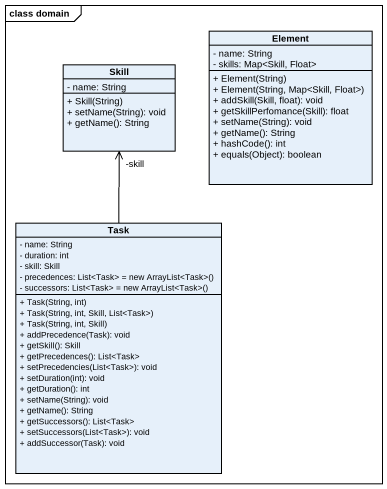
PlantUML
@startuml
mainframe class domain
hide circle
hide empty members
skinparam classAttributeIconSize 0
class Element {
  - name: String
  - skills: Map<Skill, Float>
  + Element(String)
  + Element(String, Map<Skill, Float>)
  + addSkill(Skill, float): void
  + getSkillPerfomance(Skill): float
  + setName(String): void
  + getName(): String
  + hashCode(): int
  + equals(Object): boolean
}
class Skill {
  - name: String
  + Skill(String)
  + setName(String): void
  + getName(): String
}
class Task {
  - name: String
  - duration: int
  - skill: Skill
  {field} - precedences: List<Task> = new ArrayList<Task>()
  {field} - successors: List<Task> = new ArrayList<Task>()
  + Task(String, int)
  + Task(String, int, Skill, List<Task>)
  + Task(String, int, Skill)
  + addPrecedence(Task): void
  + getSkill(): Skill
  + getPrecedences(): List<Task>
  + setPrecedencies(List<Task>): void
  + setDuration(int): void
  + getDuration(): int
  + setName(String): void
  + getName(): String
  + getSuccessors(): List<Task>
  + setSuccessors(List<Task>): void
  + addSuccessor(Task): void
}
Task -up-> "-skill" Skill
@enduml
